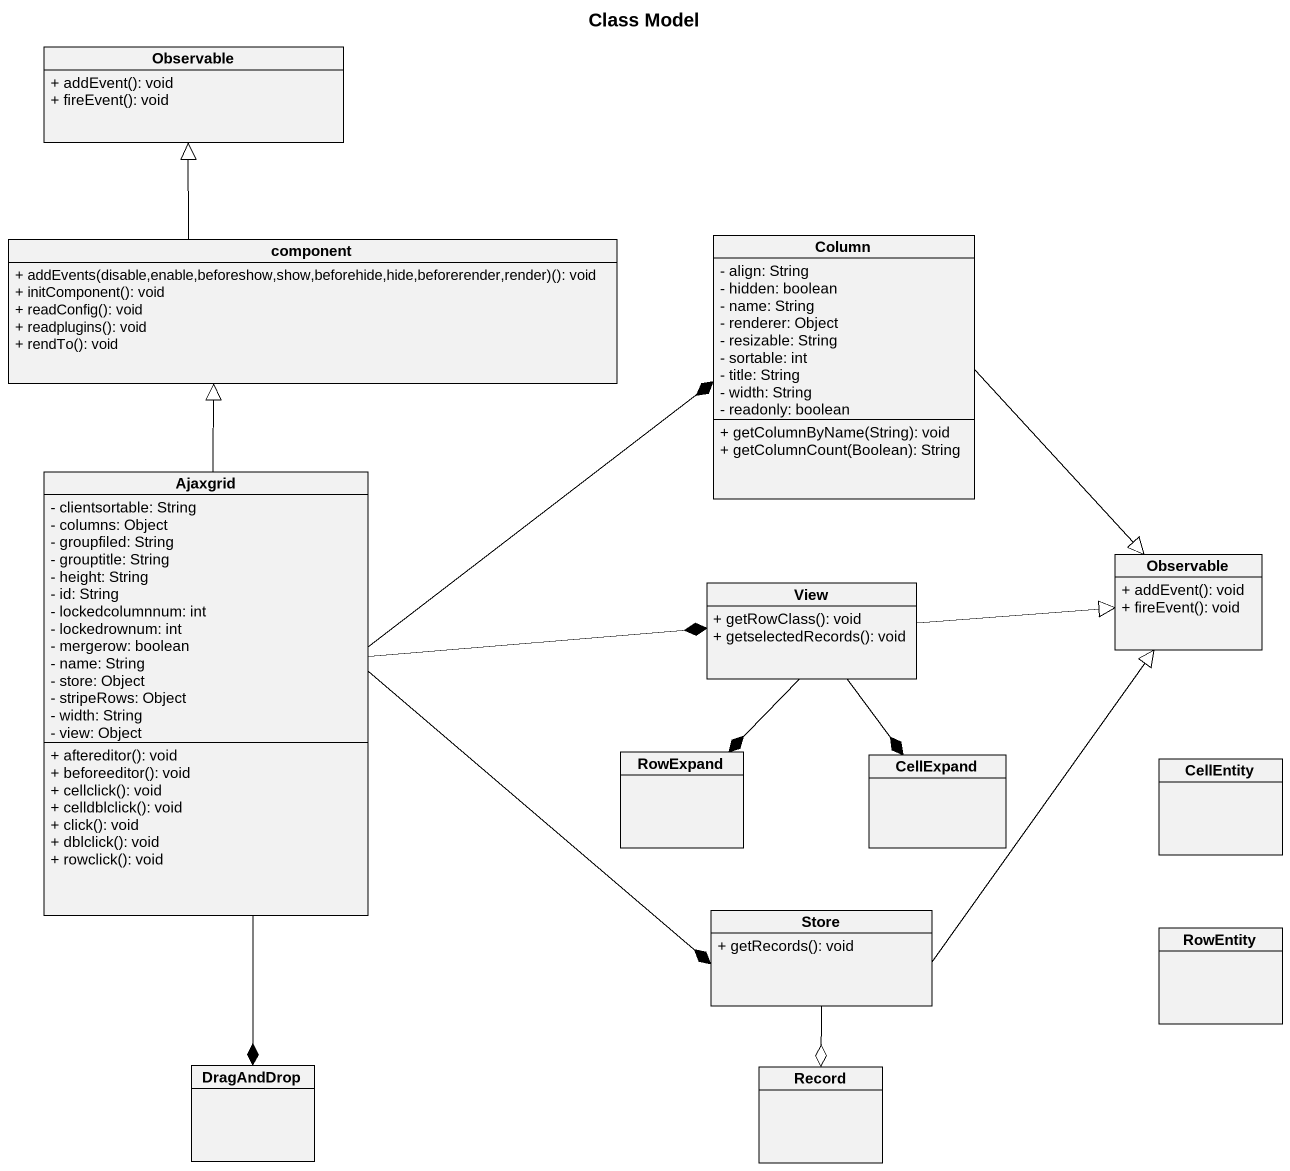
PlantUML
@startuml
title Class Model
hide circle
hide empty members
skinparam classAttributeIconSize 0
class Observable {
  + addEvent(): void
  + fireEvent(): void
}
class "component" as component_ {
  + addEvents(disable,enable,beforeshow,show,beforehide,hide,beforerender,render)(): void
  + initComponent(): void
  + readConfig(): void
  + readplugins(): void
  + rendTo(): void
}
class Column {
  - align: String
  - hidden: boolean
  - name: String
  - renderer: Object
  - resizable: String
  - sortable: int
  - title: String
  - width: String
  - readonly: boolean
  + getColumnByName(String): void
  + getColumnCount(Boolean): String
}
class Ajaxgrid {
  - clientsortable: String
  - columns: Object
  - groupfiled: String
  - grouptitle: String
  - height: String
  - id: String
  - lockedcolumnnum: int
  - lockedrownum: int
  - mergerow: boolean
  - name: String
  - store: Object
  - stripeRows: Object
  - width: String
  - view: Object
  + aftereditor(): void
  + beforeeditor(): void
  + cellclick(): void
  + celldblclick(): void
  + click(): void
  + dblclick(): void
  + rowclick(): void
}
class View {
  + getRowClass(): void
  + getselectedRecords(): void
}
class "Observable" as Observable_2 {
  + addEvent(): void
  + fireEvent(): void
}
class RowExpand
class CellExpand
class CellEntity
class Store {
  + getRecords(): void
}
class RowEntity
class DragAndDrop
class "Record" as Record_
component_ -up-|> Observable
Column --|> Observable_2
Ajaxgrid -up-|> component_
Ajaxgrid -right-* Column
Ajaxgrid -right-* View
Ajaxgrid -right-* Store
Ajaxgrid --* DragAndDrop
View -right-|> Observable_2
View --* RowExpand
View --* CellExpand
Store -up-|> Observable_2
Store --o Record_
@enduml
